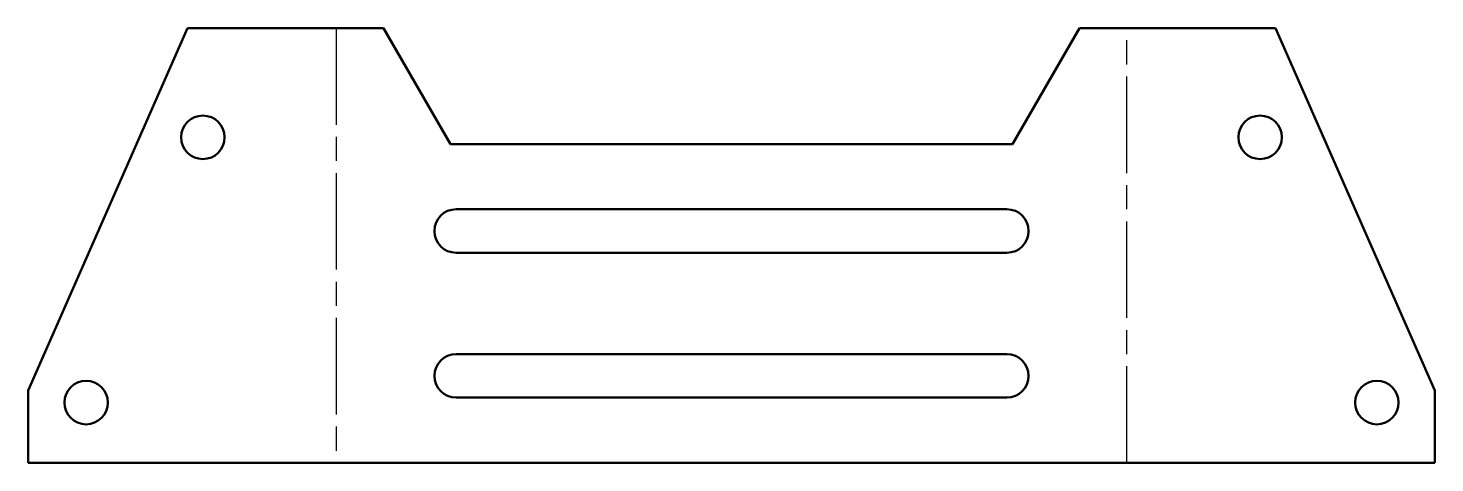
# Model space of a CAD drawing. Header units: millimetres. Extents: x 91.2 to 188.2, y 92.9 to 123.
import ezdxf

# ---------------------------------------------------------------- set-up
doc = ezdxf.new("R2010")
doc.units = ezdxf.units.MM
doc.linetypes.add('CHAIN', pattern=[0.3543, 0.2362, -0.0295, 0.0591, -0.0295])
doc.layers.add('Bend Centerline (ISO)', color=7, linetype='CHAIN', lineweight=25)
doc.layers.add('Visible (ISO)', color=7, linetype='Continuous', lineweight=50)

msp = doc.modelspace()

# ---------------------------------------------------------------- linework, layer by layer
at = {"layer": 'Bend Centerline (ISO)', "ltscale": 28.224669}
for p, q in [((112.438, 122.95), (112.438, 92.95)), ((166.962, 92.95), (166.962, 122.95))]:
    msp.add_line(p, q, dxfattribs=at)
at = {"layer": 'Visible (ISO)'}
for p, q in [((91.176, 97.95), (102.176, 122.95)), ((115.7, 122.95), (102.176, 122.95)), ((115.7, 122.95), (120.319, 114.95)), ((159.081, 114.95), (163.7, 122.95)), ((163.7, 122.95), (177.224, 122.95)), ((177.224, 122.95), (188.224, 97.95)), ((120.319, 114.95), (159.081, 114.95)), ((120.7, 110.45), (158.7, 110.45)), ((158.7, 107.45), (120.7, 107.45)), ((120.7, 100.45), (158.7, 100.45)), ((91.176, 92.95), (91.176, 97.95)), ((158.7, 97.45), (120.7, 97.45)), ((188.224, 97.95), (188.224, 92.95)), ((188.224, 92.95), (91.176, 92.95))]:
    msp.add_line(p, q, dxfattribs=at)
for centre in [(103.231, 115.415), (176.169, 115.415), (95.176, 97.109), (184.224, 97.109)]:
    msp.add_circle(centre, 1.5, dxfattribs=at)
for centre, start, end in [((120.7, 108.95), 90, 270), ((158.7, 108.95), 270, 90), ((120.7, 98.95), 90, 270), ((158.7, 98.95), 270, 90)]:
    msp.add_arc(centre, 1.5, start, end, dxfattribs=at)

doc.saveas('drawing.dxf')
